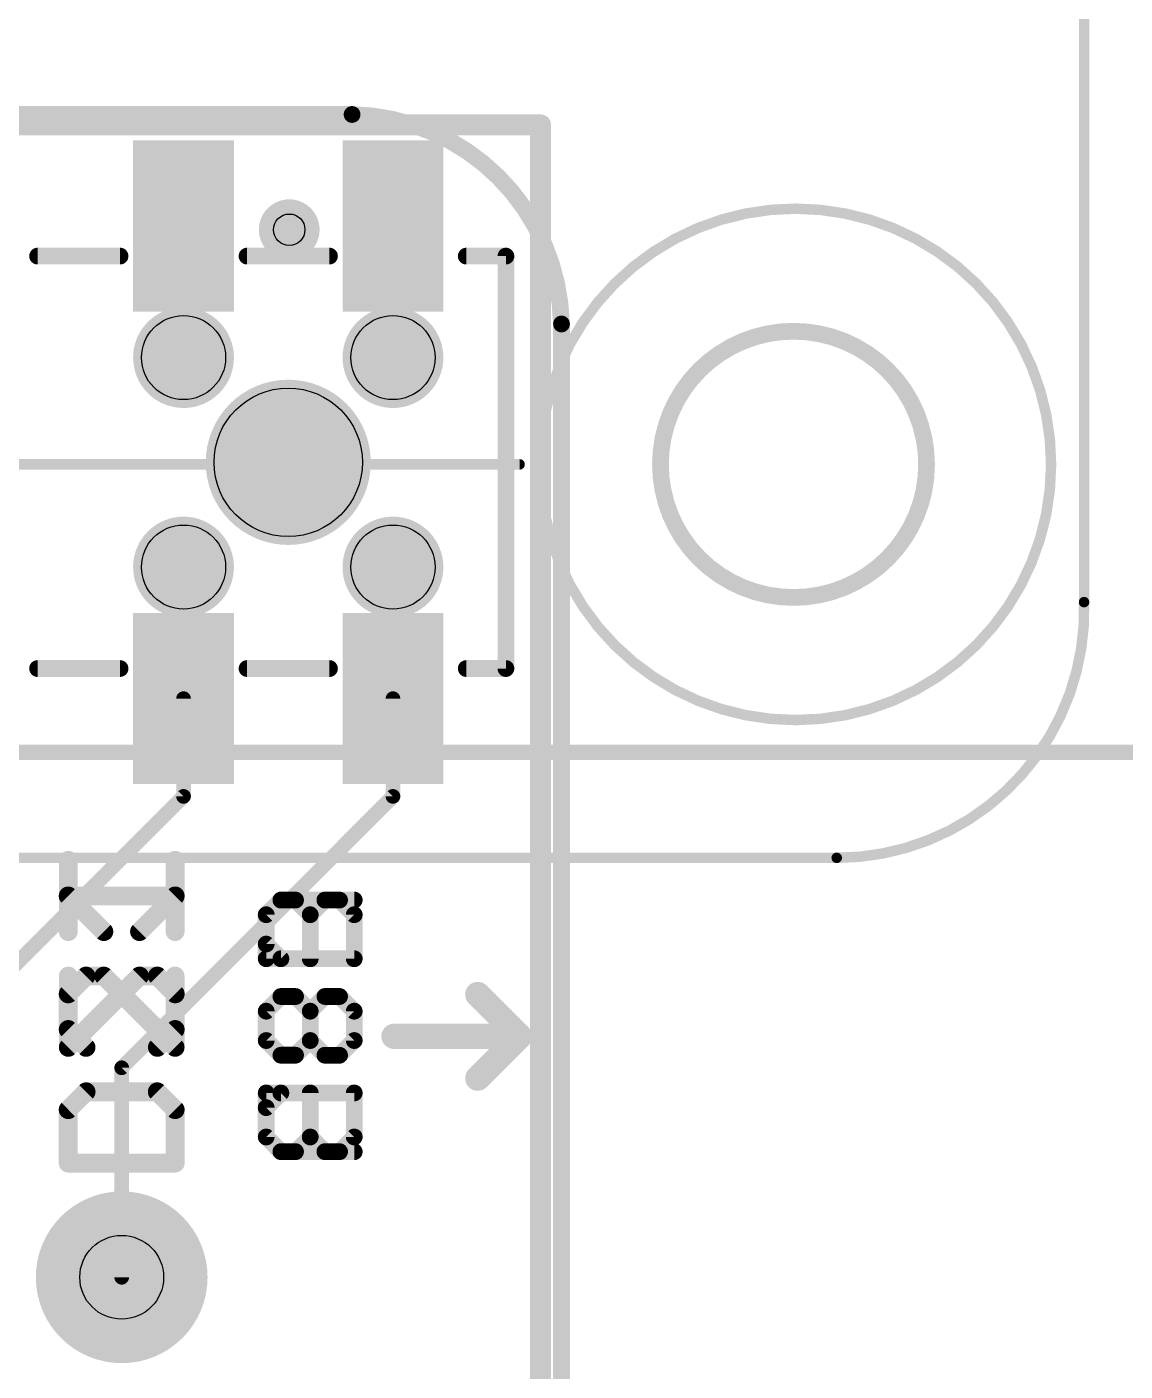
# Model space of a CAD drawing. Extents: x -29 to 79, y -27 to 74.
# Drawn here: x 45.84 to 59.16, y 7.75 to 24.05 of the extents above; entities that cross this region are included whole.
import ezdxf

# ---------------------------------------------------------------- set-up
doc = ezdxf.new("R2010")
doc.units = 0
for name, color, linetype in [('1', 12, 'CONTINUOUS'), ('16', 132, 'CONTINUOUS'), ('17', 110, 'CONTINUOUS'), ('18', 110, 'CONTINUOUS'), ('20', 53, 'CONTINUOUS'), ('21', 41, 'CONTINUOUS'), ('22', 40, 'CONTINUOUS'), ('29', 253, 'CONTINUOUS'), ('30', 253, 'CONTINUOUS'), ('31', 253, 'CONTINUOUS'), ('44', 253, 'CONTINUOUS'), ('49', 183, 'CONTINUOUS'), ('51', 53, 'CONTINUOUS')]:
    doc.layers.add(name, color=color, linetype=linetype)

# ---------------------------------------------------------------- blocks, each defined once
blk = doc.blocks.new('RECT')
blk.add_solid([(-0.5, -0.5), (0.5, -0.5), (-0.5, 0.5), (0.5, 0.5)])
blk = doc.blocks.new('ROUNDP')
at = {"const_width": 0.5}
blk.add_lwpolyline([(0, -0.25, 1), (0, 0.25, 1), (0, -0.25)], format="xyb", dxfattribs=at)
blk = doc.blocks.new('ROUNDV')
at = {"const_width": 0.5}
blk.add_lwpolyline([(0, -0.25, 1), (0, 0.25, 1), (0, -0.25)], format="xyb", dxfattribs=at)

msp = doc.modelspace()

# ---------------------------------------------------------------- linework, layer by layer
at = {"layer": '1'}
for points, const_width in [([(0, 22.86), (52.07, 22.86)], 0.254), ([(52.07, 22.86), (52.07, 0)], 0.254), ([(47.74, 15.905), (47.74, 14.72)], 0.1778), ([(50.28, 15.905), (50.28, 14.72)], 0.1778), ([(44.45, 11.43), (47.74, 14.72)], 0.1778), ([(46.99, 11.43), (50.28, 14.72)], 0.1778), ([(46.99, 8.89), (46.99, 11.43)], 0.1778)]:
    msp.add_lwpolyline(points, dxfattribs=dict(at, const_width=const_width))
for points, const_width in [([(52.1335, 22.86, 1), (52.0065, 22.86)], 0.127), ([(52.07, 22.7965, 1), (52.07, 22.9235)], 0.127), ([(47.7844, 15.905, 1), (47.6956, 15.905)], 0.0889), ([(50.3244, 15.905, 1), (50.2356, 15.905)], 0.0889), ([(47.6956, 14.72, 1), (47.7844, 14.72)], 0.0889), ([(47.7714, 14.6886, 1), (47.7086, 14.7514)], 0.0889), ([(50.2356, 14.72, 1), (50.3244, 14.72)], 0.0889), ([(50.3114, 14.6886, 1), (50.2486, 14.7514)], 0.0889), ([(46.9586, 11.4614, 1), (47.0214, 11.3986)], 0.0889), ([(47.0344, 11.43, 1), (46.9456, 11.43)], 0.0889), ([(46.9456, 8.89, 1), (47.0344, 8.89)], 0.0889)]:
    msp.add_lwpolyline(points, format="xyb", dxfattribs=dict(at, const_width=const_width))
at = {"layer": '16', "const_width": 0.254}
for points in [[(0, 22.86), (52.07, 22.86)], [(52.07, 22.86), (52.07, 0)]]:
    msp.add_lwpolyline(points, dxfattribs=at)
at = {"layer": '16', "const_width": 0.127}
for points in [[(52.1335, 22.86, 1), (52.0065, 22.86)], [(52.07, 22.7965, 1), (52.07, 22.9235)]]:
    msp.add_lwpolyline(points, format="xyb", dxfattribs=at)
at = {"layer": '20', "const_width": 0.2032}
for points in [[(49.784, 22.987), (2.54, 22.987)], [(52.324, 2.54), (52.324, 20.447)]]:
    msp.add_lwpolyline(points, dxfattribs=at)
at = {"layer": '20'}
for points, const_width in [([(52.324, 20.447, 0.4), (49.784, 22.987)], 0.2032), ([(49.7852, 23.0378, 1), (49.7828, 22.9362)], 0.1016), ([(49.784, 22.9362, 1), (49.784, 23.0378)], 0.1016), ([(52.3748, 20.447, 1), (52.2732, 20.447)], 0.1016), ([(52.2732, 20.4458, 1), (52.3748, 20.4482)], 0.1016)]:
    msp.add_lwpolyline(points, format="xyb", dxfattribs=dict(at, const_width=const_width))
for centre, radius in [((47.74, 20.04), 0.51), ((50.28, 20.04), 0.51), ((49.01, 18.77), 0.9), ((47.74, 17.5), 0.51), ((50.28, 17.5), 0.51)]:
    msp.add_circle(centre, radius, dxfattribs=at)
at = {"layer": '21'}
for points, const_width in [([(46.97, 21.27), (45.97, 21.27)], 0.2032), ([(49.51, 21.27), (48.51, 21.27)], 0.2032), ([(51.65, 21.27), (51.169, 21.27)], 0.2032), ([(51.65, 21.27), (51.65, 16.27)], 0.2032), ([(46.97, 16.27), (45.97, 16.27)], 0.2032), ([(49.51, 16.27), (48.51, 16.27)], 0.2032), ([(51.65, 16.27), (51.169, 16.27)], 0.2032), ([(47.6377, 13.0809), (47.6377, 13.9452)], 0.2286), ([(46.7734, 13.0809), (46.3412, 13.513)], 0.2286), ([(46.3412, 13.513), (47.6377, 13.513)], 0.2286), ([(48.9206, 13.4635), (48.7426, 13.2855)], 0.2032), ([(49.8103, 13.4635), (48.9206, 13.4635)], 0.2032), ([(48.7426, 13.2855), (48.7426, 12.9296)], 0.2032), ([(48.7426, 12.9296), (48.9206, 12.7517)], 0.2032), ([(48.9206, 12.7517), (49.8103, 12.7517)], 0.2032), ([(46.5573, 12.5419), (46.3412, 12.3258)], 0.2286), ([(46.7734, 12.5419), (46.5573, 12.5419)], 0.2286), ([(47.6377, 11.6776), (46.7734, 12.5419)], 0.2286), ([(47.6377, 12.5419), (47.6377, 11.6776)], 0.2286), ([(46.3412, 12.3258), (46.3412, 11.8937)], 0.2286), ([(48.7426, 12.1162), (48.9206, 12.2941)], 0.2032), ([(49.4544, 12.2941), (49.2765, 12.1162)], 0.2032), ([(49.6324, 12.2941), (49.4544, 12.2941)], 0.2032), ([(49.8103, 12.1162), (49.6324, 12.2941)], 0.2032), ([(51.816, 11.811), (51.308, 12.319)], 0.3048), ([(48.7426, 11.7602), (48.7426, 12.1162)], 0.2032), ([(49.2765, 12.1162), (49.2765, 11.7602)], 0.2032), ([(49.8103, 11.7602), (49.8103, 12.1162)], 0.2032), ([(46.3412, 11.8937), (46.5573, 11.6776)], 0.2286), ([(50.292, 11.811), (51.816, 11.811)], 0.3048), ([(51.816, 11.811), (51.308, 11.303)], 0.3048), ([(48.9206, 11.5823), (48.7426, 11.7602)], 0.2032), ([(49.2765, 11.7602), (49.0985, 11.5823)], 0.2032), ([(49.6324, 11.5823), (49.8103, 11.7602)], 0.2032), ([(49.0985, 11.5823), (48.9206, 11.5823)], 0.2032), ([(46.5573, 11.1386), (46.3412, 10.9226)], 0.2286), ([(47.4216, 11.1386), (46.5573, 11.1386)], 0.2286), ([(47.6377, 10.9226), (47.4216, 11.1386)], 0.2286), ([(48.7426, 11.1247), (49.8103, 11.1247)], 0.2032), ([(48.7426, 10.5908), (48.7426, 11.1247)], 0.2032), ([(49.2765, 11.1247), (49.2765, 10.5908)], 0.2032), ([(49.8103, 11.1247), (49.8103, 10.5908)], 0.2032), ([(46.3412, 10.9226), (46.3412, 10.2743)], 0.2286), ([(47.6377, 10.2743), (47.6377, 10.9226)], 0.2286), ([(48.9206, 10.4129), (48.7426, 10.5908)], 0.2032), ([(49.2765, 10.5908), (49.0985, 10.4129)], 0.2032), ([(49.4544, 10.4129), (49.2765, 10.5908)], 0.2032), ([(49.8103, 10.5908), (49.6324, 10.4129)], 0.2032), ([(49.0985, 10.4129), (48.9206, 10.4129)], 0.2032), ([(49.6324, 10.4129), (49.4544, 10.4129)], 0.2032), ([(46.3412, 10.2743), (47.6377, 10.2743)], 0.2286)]:
    msp.add_lwpolyline(points, dxfattribs=dict(at, const_width=const_width))
for points, const_width in [([(45.97, 21.3208, 1), (45.97, 21.2192)], 0.1016), ([(46.97, 21.2192, 1), (46.97, 21.3208)], 0.1016), ([(48.51, 21.3208, 1), (48.51, 21.2192)], 0.1016), ([(49.51, 21.2192, 1), (49.51, 21.3208)], 0.1016), ([(51.169, 21.3208, 1), (51.169, 21.2192)], 0.1016), ([(51.7008, 21.27, 1), (51.5992, 21.27)], 0.1016), ([(51.65, 21.2192, 1), (51.65, 21.3208)], 0.1016), ([(45.97, 16.3208, 1), (45.97, 16.2192)], 0.1016), ([(46.97, 16.2192, 1), (46.97, 16.3208)], 0.1016), ([(48.51, 16.3208, 1), (48.51, 16.2192)], 0.1016), ([(49.51, 16.2192, 1), (49.51, 16.3208)], 0.1016), ([(51.169, 16.3208, 1), (51.169, 16.2192)], 0.1016), ([(51.5992, 16.27, 1), (51.7008, 16.27)], 0.1016), ([(51.65, 16.2192, 1), (51.65, 16.3208)], 0.1016), ([(47.6949, 13.9452, 1), (47.5806, 13.9452)], 0.1143), ([(46.3816, 13.5534, 1), (46.3008, 13.4726)], 0.1143), ([(46.3412, 13.5702, 1), (46.3412, 13.4559)], 0.1143), ([(47.6377, 13.4559, 1), (47.6377, 13.5702)], 0.1143), ([(48.9206, 13.5143, 1), (48.9206, 13.4127)], 0.1016), ([(48.9565, 13.4276, 1), (48.8846, 13.4994)], 0.1016), ([(49.8103, 13.4127, 1), (49.8103, 13.5143)], 0.1016), ([(48.7934, 13.2855, 1), (48.6918, 13.2855)], 0.1016), ([(48.7067, 13.3215, 1), (48.7785, 13.2496)], 0.1016), ([(46.733, 13.0404, 1), (46.8138, 13.1213)], 0.1143), ([(47.5806, 13.0809, 1), (47.6949, 13.0809)], 0.1143), ([(48.7785, 12.9656, 1), (48.7067, 12.8937)], 0.1016), ([(48.6918, 12.9296, 1), (48.7934, 12.9296)], 0.1016), ([(48.9206, 12.8025, 1), (48.9206, 12.7009)], 0.1016), ([(48.8846, 12.7158, 1), (48.9565, 12.7876)], 0.1016), ([(49.8103, 12.7009, 1), (49.8103, 12.8025)], 0.1016), ([(46.5573, 12.5991, 1), (46.5573, 12.4848)], 0.1143), ([(46.5977, 12.5015, 1), (46.5169, 12.5823)], 0.1143), ([(46.8138, 12.5823, 1), (46.733, 12.5015)], 0.1143), ([(46.7734, 12.4848, 1), (46.7734, 12.5991)], 0.1143), ([(47.6949, 12.5419, 1), (47.5806, 12.5419)], 0.1143), ([(46.3983, 12.3258, 1), (46.284, 12.3258)], 0.1143), ([(46.3008, 12.3662, 1), (46.3816, 12.2854)], 0.1143), ([(48.9565, 12.2582, 1), (48.8846, 12.33)], 0.1016), ([(49.4544, 12.3449, 1), (49.4544, 12.2433)], 0.1016), ([(49.4903, 12.2582, 1), (49.4185, 12.33)], 0.1016), ([(49.6683, 12.33, 1), (49.5964, 12.2582)], 0.1016), ([(49.6324, 12.2433, 1), (49.6324, 12.3449)], 0.1016), ([(51.3619, 12.3729, 1), (51.2541, 12.2651)], 0.1524), ([(48.7934, 12.1162, 1), (48.6918, 12.1162)], 0.1016), ([(48.7067, 12.1521, 1), (48.7785, 12.0802)], 0.1016), ([(49.2405, 12.1521, 1), (49.3124, 12.0802)], 0.1016), ([(49.3273, 12.1162, 1), (49.2257, 12.1162)], 0.1016), ([(49.8611, 12.1162, 1), (49.7595, 12.1162)], 0.1016), ([(49.7744, 12.0802, 1), (49.8462, 12.1521)], 0.1016), ([(46.284, 11.8937, 1), (46.3983, 11.8937)], 0.1143), ([(46.3816, 11.9341, 1), (46.3008, 11.8533)], 0.1143), ([(50.292, 11.8872, 1), (50.292, 11.7348)], 0.1524), ([(51.8699, 11.7571, 1), (51.7621, 11.8649)], 0.1524), ([(51.7621, 11.7571, 1), (51.8699, 11.8649)], 0.1524), ([(51.816, 11.7348, 1), (51.816, 11.8872)], 0.1524), ([(46.5169, 11.6372, 1), (46.5977, 11.718)], 0.1143), ([(47.5806, 11.6776, 1), (47.6949, 11.6776)], 0.1143), ([(47.5973, 11.6372, 1), (47.6781, 11.718)], 0.1143), ([(48.7785, 11.7962, 1), (48.7067, 11.7243)], 0.1016), ([(48.6918, 11.7602, 1), (48.7934, 11.7602)], 0.1016), ([(49.2257, 11.7602, 1), (49.3273, 11.7602)], 0.1016), ([(49.3124, 11.7243, 1), (49.2405, 11.7962)], 0.1016), ([(49.7595, 11.7602, 1), (49.8611, 11.7602)], 0.1016), ([(49.8462, 11.7243, 1), (49.7744, 11.7962)], 0.1016), ([(48.9206, 11.6331, 1), (48.9206, 11.5315)], 0.1016), ([(48.8846, 11.5464, 1), (48.9565, 11.6182)], 0.1016), ([(49.0626, 11.6182, 1), (49.1344, 11.5464)], 0.1016), ([(49.0985, 11.5315, 1), (49.0985, 11.6331)], 0.1016), ([(49.5964, 11.6182, 1), (49.6683, 11.5464)], 0.1016), ([(51.2541, 11.3569, 1), (51.3619, 11.2491)], 0.1524), ([(46.5573, 11.1958, 1), (46.5573, 11.0815)], 0.1143), ([(46.5977, 11.0982, 1), (46.5169, 11.179)], 0.1143), ([(47.462, 11.179, 1), (47.3812, 11.0982)], 0.1143), ([(47.4216, 11.0815, 1), (47.4216, 11.1958)], 0.1143), ([(48.7426, 11.1755, 1), (48.7426, 11.0739)], 0.1016), ([(48.7934, 11.1247, 1), (48.6918, 11.1247)], 0.1016), ([(49.3273, 11.1247, 1), (49.2257, 11.1247)], 0.1016), ([(49.8611, 11.1247, 1), (49.7595, 11.1247)], 0.1016), ([(49.8103, 11.0739, 1), (49.8103, 11.1755)], 0.1016), ([(46.3983, 10.9226, 1), (46.284, 10.9226)], 0.1143), ([(46.3008, 10.963, 1), (46.3816, 10.8821)], 0.1143), ([(47.6949, 10.9226, 1), (47.5806, 10.9226)], 0.1143), ([(47.5973, 10.8821, 1), (47.6781, 10.963)], 0.1143), ([(48.7785, 10.6268, 1), (48.7067, 10.5549)], 0.1016), ([(48.6918, 10.5908, 1), (48.7934, 10.5908)], 0.1016), ([(49.3124, 10.6268, 1), (49.2405, 10.5549)], 0.1016), ([(49.2257, 10.5908, 1), (49.3273, 10.5908)], 0.1016), ([(49.3124, 10.5549, 1), (49.2405, 10.6268)], 0.1016), ([(49.7595, 10.5908, 1), (49.8611, 10.5908)], 0.1016), ([(49.8462, 10.5549, 1), (49.7744, 10.6268)], 0.1016), ([(48.9206, 10.4637, 1), (48.9206, 10.3621)], 0.1016), ([(48.8846, 10.377, 1), (48.9565, 10.4488)], 0.1016), ([(49.0626, 10.4488, 1), (49.1344, 10.377)], 0.1016), ([(49.0985, 10.3621, 1), (49.0985, 10.4637)], 0.1016), ([(49.4544, 10.4637, 1), (49.4544, 10.3621)], 0.1016), ([(49.4185, 10.377, 1), (49.4903, 10.4488)], 0.1016), ([(49.5964, 10.4488, 1), (49.6683, 10.377)], 0.1016), ([(49.6324, 10.3621, 1), (49.6324, 10.4637)], 0.1016), ([(46.284, 10.2743, 1), (46.3983, 10.2743)], 0.1143), ([(46.3412, 10.3315, 1), (46.3412, 10.2172)], 0.1143), ([(47.5806, 10.2743, 1), (47.6949, 10.2743)], 0.1143), ([(47.6377, 10.2172, 1), (47.6377, 10.3315)], 0.1143)]:
    msp.add_lwpolyline(points, format="xyb", dxfattribs=dict(at, const_width=const_width))
at = {"layer": '22'}
for points, const_width in [([(46.3423, 13.0809), (46.3423, 13.9452)], 0.2286), ([(47.6388, 13.513), (46.3423, 13.513)], 0.2286), ([(47.2066, 13.0809), (47.6388, 13.513)], 0.2286), ([(48.9206, 13.4631), (48.7426, 13.2852)], 0.2032), ([(49.0985, 13.4631), (48.9206, 13.4631)], 0.2032), ([(49.2765, 13.2852), (49.0985, 13.4631)], 0.2032), ([(49.4544, 13.4631), (49.2765, 13.2852)], 0.2032), ([(49.6324, 13.4631), (49.4544, 13.4631)], 0.2032), ([(49.8103, 13.2852), (49.6324, 13.4631)], 0.2032), ([(48.7426, 13.2852), (48.7426, 12.7513)], 0.2032), ([(49.2765, 12.7513), (49.2765, 13.2852)], 0.2032), ([(49.8103, 12.7513), (49.8103, 13.2852)], 0.2032), ([(48.7426, 12.7513), (49.8103, 12.7513)], 0.2032), ([(46.3423, 12.5419), (46.3423, 11.6776)], 0.2286), ([(46.3423, 11.6776), (47.2066, 12.5419)], 0.2286), ([(47.2066, 12.5419), (47.4227, 12.5419)], 0.2286), ([(47.4227, 12.5419), (47.6388, 12.3258)], 0.2286), ([(47.6388, 12.3258), (47.6388, 11.8937)], 0.2286), ([(48.9206, 12.2937), (48.7426, 12.1158)], 0.2032), ([(49.0985, 12.2937), (48.9206, 12.2937)], 0.2032), ([(49.2765, 12.1158), (49.0985, 12.2937)], 0.2032), ([(49.6324, 12.2937), (49.8103, 12.1158)], 0.2032), ([(51.816, 11.811), (51.308, 12.319)], 0.3048), ([(48.7426, 12.1158), (48.7426, 11.7599)], 0.2032), ([(49.2765, 11.7599), (49.2765, 12.1158)], 0.2032), ([(49.8103, 12.1158), (49.8103, 11.7599)], 0.2032), ([(47.6388, 11.8937), (47.4227, 11.6776)], 0.2286), ([(51.816, 11.811), (50.292, 11.811)], 0.3048), ([(51.308, 11.303), (51.816, 11.811)], 0.3048), ([(48.7426, 11.7599), (48.9206, 11.5819)], 0.2032), ([(49.4544, 11.5819), (49.2765, 11.7599)], 0.2032), ([(49.8103, 11.7599), (49.6324, 11.5819)], 0.2032), ([(49.6324, 11.5819), (49.4544, 11.5819)], 0.2032), ([(46.3423, 10.9226), (46.5584, 11.1386)], 0.2286), ([(46.5584, 11.1386), (47.4227, 11.1386)], 0.2286), ([(47.4227, 11.1386), (47.6388, 10.9226)], 0.2286), ([(48.7426, 10.9464), (48.9206, 11.1243)], 0.2032), ([(48.9206, 11.1243), (49.8103, 11.1243)], 0.2032), ([(46.3423, 10.2743), (46.3423, 10.9226)], 0.2286), ([(47.6388, 10.9226), (47.6388, 10.2743)], 0.2286), ([(48.7426, 10.5905), (48.7426, 10.9464)], 0.2032), ([(48.9206, 10.4125), (48.7426, 10.5905)], 0.2032), ([(49.8103, 10.4125), (48.9206, 10.4125)], 0.2032), ([(47.6388, 10.2743), (46.3423, 10.2743)], 0.2286)]:
    msp.add_lwpolyline(points, dxfattribs=dict(at, const_width=const_width))
for points, const_width in [([(46.3995, 13.9452, 1), (46.2852, 13.9452)], 0.1143), ([(46.3423, 13.5702, 1), (46.3423, 13.4559)], 0.1143), ([(47.6792, 13.4726, 1), (47.5984, 13.5534)], 0.1143), ([(47.6388, 13.4559, 1), (47.6388, 13.5702)], 0.1143), ([(48.9206, 13.5139, 1), (48.9206, 13.4123)], 0.1016), ([(48.9565, 13.4272, 1), (48.8846, 13.499)], 0.1016), ([(49.1344, 13.499, 1), (49.0626, 13.4272)], 0.1016), ([(49.0985, 13.4123, 1), (49.0985, 13.5139)], 0.1016), ([(49.4544, 13.5139, 1), (49.4544, 13.4123)], 0.1016), ([(49.4903, 13.4272, 1), (49.4185, 13.499)], 0.1016), ([(49.6683, 13.499, 1), (49.5964, 13.4272)], 0.1016), ([(49.6324, 13.4123, 1), (49.6324, 13.5139)], 0.1016), ([(48.7934, 13.2852, 1), (48.6918, 13.2852)], 0.1016), ([(48.7067, 13.3211, 1), (48.7785, 13.2492)], 0.1016), ([(49.2405, 13.3211, 1), (49.3124, 13.2492)], 0.1016), ([(49.3273, 13.2852, 1), (49.2257, 13.2852)], 0.1016), ([(49.2405, 13.2492, 1), (49.3124, 13.3211)], 0.1016), ([(49.8611, 13.2852, 1), (49.7595, 13.2852)], 0.1016), ([(49.7744, 13.2492, 1), (49.8462, 13.3211)], 0.1016), ([(46.2852, 13.0809, 1), (46.3995, 13.0809)], 0.1143), ([(47.1662, 13.1213, 1), (47.247, 13.0404)], 0.1143), ([(48.7426, 12.8021, 1), (48.7426, 12.7005)], 0.1016), ([(48.6918, 12.7513, 1), (48.7934, 12.7513)], 0.1016), ([(49.2257, 12.7513, 1), (49.3273, 12.7513)], 0.1016), ([(49.7595, 12.7513, 1), (49.8611, 12.7513)], 0.1016), ([(49.8103, 12.7005, 1), (49.8103, 12.8021)], 0.1016), ([(46.3995, 12.5419, 1), (46.2852, 12.5419)], 0.1143), ([(47.2066, 12.5991, 1), (47.2066, 12.4848)], 0.1143), ([(47.247, 12.5015, 1), (47.1662, 12.5823)], 0.1143), ([(47.4631, 12.5823, 1), (47.3823, 12.5015)], 0.1143), ([(47.4227, 12.4848, 1), (47.4227, 12.5991)], 0.1143), ([(47.696, 12.3258, 1), (47.5817, 12.3258)], 0.1143), ([(47.5984, 12.2854, 1), (47.6792, 12.3662)], 0.1143), ([(48.9206, 12.3445, 1), (48.9206, 12.2429)], 0.1016), ([(48.9565, 12.2578, 1), (48.8846, 12.3296)], 0.1016), ([(49.1344, 12.3296, 1), (49.0626, 12.2578)], 0.1016), ([(49.0985, 12.2429, 1), (49.0985, 12.3445)], 0.1016), ([(49.6683, 12.3296, 1), (49.5964, 12.2578)], 0.1016), ([(51.3619, 12.3729, 1), (51.2541, 12.2651)], 0.1524), ([(48.7934, 12.1158, 1), (48.6918, 12.1158)], 0.1016), ([(48.7067, 12.1517, 1), (48.7785, 12.0798)], 0.1016), ([(49.3273, 12.1158, 1), (49.2257, 12.1158)], 0.1016), ([(49.2405, 12.0798, 1), (49.3124, 12.1517)], 0.1016), ([(49.8611, 12.1158, 1), (49.7595, 12.1158)], 0.1016), ([(49.7744, 12.0798, 1), (49.8462, 12.1517)], 0.1016), ([(47.5817, 11.8937, 1), (47.696, 11.8937)], 0.1143), ([(47.6792, 11.8533, 1), (47.5984, 11.9341)], 0.1143), ([(50.292, 11.8872, 1), (50.292, 11.7348)], 0.1524), ([(51.8699, 11.7571, 1), (51.7621, 11.8649)], 0.1524), ([(51.7621, 11.7571, 1), (51.8699, 11.8649)], 0.1524), ([(51.816, 11.7348, 1), (51.816, 11.8872)], 0.1524), ([(46.3019, 11.718, 1), (46.3827, 11.6372)], 0.1143), ([(46.2852, 11.6776, 1), (46.3995, 11.6776)], 0.1143), ([(47.3823, 11.718, 1), (47.4631, 11.6372)], 0.1143), ([(48.7785, 11.7958, 1), (48.7067, 11.7239)], 0.1016), ([(48.6918, 11.7599, 1), (48.7934, 11.7599)], 0.1016), ([(49.3124, 11.7958, 1), (49.2405, 11.7239)], 0.1016), ([(49.2257, 11.7599, 1), (49.3273, 11.7599)], 0.1016), ([(49.7595, 11.7599, 1), (49.8611, 11.7599)], 0.1016), ([(49.8462, 11.7239, 1), (49.7744, 11.7958)], 0.1016), ([(48.8846, 11.546, 1), (48.9565, 11.6178)], 0.1016), ([(49.4544, 11.6327, 1), (49.4544, 11.5311)], 0.1016), ([(49.4185, 11.546, 1), (49.4903, 11.6178)], 0.1016), ([(49.5964, 11.6178, 1), (49.6683, 11.546)], 0.1016), ([(49.6324, 11.5311, 1), (49.6324, 11.6327)], 0.1016), ([(51.2541, 11.3569, 1), (51.3619, 11.2491)], 0.1524), ([(46.5584, 11.1958, 1), (46.5584, 11.0815)], 0.1143), ([(46.5988, 11.0982, 1), (46.518, 11.179)], 0.1143), ([(47.4631, 11.179, 1), (47.3823, 11.0982)], 0.1143), ([(47.4227, 11.0815, 1), (47.4227, 11.1958)], 0.1143), ([(48.9206, 11.1751, 1), (48.9206, 11.0735)], 0.1016), ([(48.9565, 11.0884, 1), (48.8846, 11.1602)], 0.1016), ([(49.8103, 11.0735, 1), (49.8103, 11.1751)], 0.1016), ([(46.3019, 10.963, 1), (46.3827, 10.8821)], 0.1143), ([(46.3995, 10.9226, 1), (46.2852, 10.9226)], 0.1143), ([(47.696, 10.9226, 1), (47.5817, 10.9226)], 0.1143), ([(47.5984, 10.8821, 1), (47.6792, 10.963)], 0.1143), ([(48.7934, 10.9464, 1), (48.6918, 10.9464)], 0.1016), ([(48.7067, 10.9823, 1), (48.7785, 10.9104)], 0.1016), ([(48.7785, 10.6264, 1), (48.7067, 10.5545)], 0.1016), ([(48.6918, 10.5905, 1), (48.7934, 10.5905)], 0.1016), ([(48.9206, 10.4633, 1), (48.9206, 10.3617)], 0.1016), ([(48.8846, 10.3766, 1), (48.9565, 10.4484)], 0.1016), ([(49.8103, 10.3617, 1), (49.8103, 10.4633)], 0.1016), ([(46.3423, 10.3315, 1), (46.3423, 10.2172)], 0.1143), ([(46.2852, 10.2743, 1), (46.3995, 10.2743)], 0.1143), ([(47.5817, 10.2743, 1), (47.696, 10.2743)], 0.1143), ([(47.6388, 10.2172, 1), (47.6388, 10.3315)], 0.1143)]:
    msp.add_lwpolyline(points, format="xyb", dxfattribs=dict(at, const_width=const_width))
at = {"layer": '29'}
for points, const_width in [([(47.74, 19.7342, 1), (47.74, 20.3458, 1), (47.74, 19.7342)], 0.6116), ([(50.28, 19.7342, 1), (50.28, 20.3458, 1), (50.28, 19.7342)], 0.6116), ([(49.01, 18.2692, 1), (49.01, 19.2708, 1), (49.01, 18.2692)], 1.0016), ([(47.74, 17.1942, 1), (47.74, 17.8058, 1), (47.74, 17.1942)], 0.6116), ([(50.28, 17.1942, 1), (50.28, 17.8058, 1), (50.28, 17.1942)], 0.6116)]:
    msp.add_lwpolyline(points, format="xyb", dxfattribs=dict(at, const_width=const_width))
at = {"layer": '30'}
for points, const_width in [([(47.74, 19.7342, 1), (47.74, 20.3458, 1), (47.74, 19.7342)], 0.6116), ([(50.28, 19.7342, 1), (50.28, 20.3458, 1), (50.28, 19.7342)], 0.6116), ([(49.01, 18.2692, 1), (49.01, 19.2708, 1), (49.01, 18.2692)], 1.0016), ([(47.74, 17.1942, 1), (47.74, 17.8058, 1), (47.74, 17.1942)], 0.6116), ([(50.28, 17.1942, 1), (50.28, 17.8058, 1), (50.28, 17.1942)], 0.6116)]:
    msp.add_lwpolyline(points, format="xyb", dxfattribs=dict(at, const_width=const_width))
at = {"layer": '44'}
for centre, radius in [((49.022, 21.59), 0.1905), ((46.99, 8.89), 0.508)]:
    msp.add_circle(centre, radius, dxfattribs=at)
at = {"layer": '49', "const_width": 0.127}
for points in [[(58.662, 17.0752), (58.662, 68.2452)], [(0.508, 18.7452), (51.816, 18.7452)], [(-3.238, 13.9752), (55.662, 13.9752)]]:
    msp.add_lwpolyline(points, dxfattribs=at)
at = {"layer": '49'}
for points, const_width in [([(55.162, 15.6452, 1), (55.162, 21.8452, 1), (55.162, 15.6452)], 0.127), ([(55.138, 17.1315, 1), (55.138, 20.359, 1), (55.138, 17.1315)], 0.2032), ([(51.816, 18.7135, 1), (51.816, 18.7769)], 0.0635), ([(55.662, 13.9752, 0.4237), (58.662, 17.0752)], 0.127), ([(58.6937, 17.0762, 1), (58.6303, 17.0742)], 0.0635), ([(58.6303, 17.0752, 1), (58.6938, 17.0752)], 0.0635), ([(55.662, 14.0069, 1), (55.662, 13.9435)], 0.0635), ([(55.662, 13.9435, 1), (55.662, 14.007)], 0.0635)]:
    msp.add_lwpolyline(points, format="xyb", dxfattribs=dict(at, const_width=const_width))

# ---------------------------------------------------------------- block references
at = {"layer": '1', "xscale": 1.87, "yscale": 1.02, "rotation": 90}
for p in [(47.74, 21.635), (50.28, 21.635), (47.74, 15.905), (50.28, 15.905)]:
    msp.add_blockref('RECT', p, dxfattribs=at)
at = {"layer": '17', "xscale": 1.8796, "yscale": 1.8796, "rotation": 90}
msp.add_blockref('ROUNDP', (46.99, 8.89), dxfattribs=at)
msp.add_blockref('ROUNDP', (46.99, 8.89), dxfattribs=at)
at = {"layer": '18', "xscale": 0.7366, "yscale": 0.7366}
msp.add_blockref('ROUNDV', (49.022, 21.59), dxfattribs=at)
msp.add_blockref('ROUNDV', (49.022, 21.59), dxfattribs=at)
at = {"layer": '29', "rotation": 90}
for name, p, xscale, yscale in [('RECT', (47.74, 21.635), 2.0732, 1.2232), ('RECT', (50.28, 21.635), 2.0732, 1.2232), ('RECT', (47.74, 15.905), 2.0732, 1.2232), ('RECT', (50.28, 15.905), 2.0732, 1.2232), ('ROUNDP', (46.99, 8.89), 2.0828, 2.0828)]:
    msp.add_blockref(name, p, dxfattribs=dict(at, xscale=xscale, yscale=yscale))
at = {"layer": '30', "xscale": 2.0828, "yscale": 2.0828, "rotation": 90}
msp.add_blockref('ROUNDP', (46.99, 8.89), dxfattribs=at)
at = {"layer": '31', "xscale": 1.87, "yscale": 1.02, "rotation": 90}
for p in [(47.74, 21.635), (50.28, 21.635), (47.74, 15.905), (50.28, 15.905)]:
    msp.add_blockref('RECT', p, dxfattribs=at)
at = {"layer": '49', "xscale": 80.7314, "yscale": 0.1854}
msp.add_blockref('RECT', (36.0058, 15.2537), dxfattribs=at)
at = {"layer": '51', "xscale": 0.508, "yscale": 0.508}
msp.add_blockref('RECT', (46.99, 8.89), dxfattribs=at)

doc.saveas('drawing.dxf')
